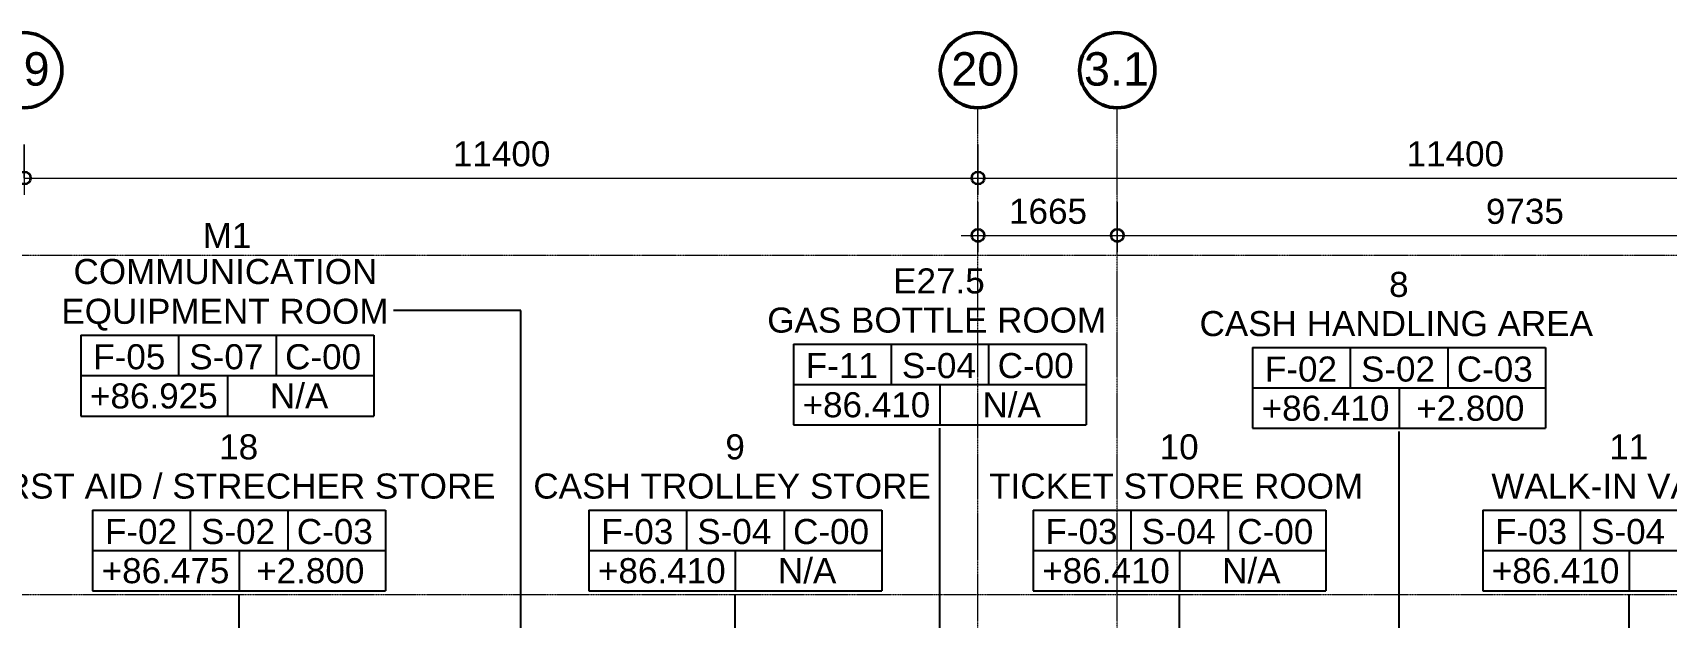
# Model space of a CAD drawing. Header units: millimetres. Extents: x -726048 to -647426, y -20687 to 18995.
# Drawn here: x -710382 to -690854, y 11923 to 18921 of the extents above; entities that cross this region are included whole.
import ezdxf

# ---------------------------------------------------------------- set-up
doc = ezdxf.new("R2010")
doc.units = ezdxf.units.MM
doc.linetypes.add('DPA_Grid _ Level 100', pattern=[10, 5.5, -1.6, 1.3, -1.6])
for name, color, linetype, lineweight in [('A-ANNO-DIMS', 1, 'Continuous', 9), ('A-ANNO-DIMS-100', 1, 'Continuous', 9), ('A-ROOM-IDEN', 3, 'Continuous', 25), ('A-ROOM-LINE', 3, 'Continuous', 25), ('S-GRID', 251, 'Continuous', 9), ('S-GRID-IDEN', 3, 'Continuous', 50)]:
    doc.layers.add(name, color=color, linetype=linetype, lineweight=lineweight)
doc.styles.add('Arial', font='arial.ttf', dxfattribs={"height": 400})
doc.styles.add('Arial_2', font='arial.ttf', dxfattribs={"height": 300})
doc.dimstyles.new('DPA-DIM-3_0_C-C', dxfattribs={"dimscale": 304.8, "dimtxt": 306.07782, "dimasz": 0.492126, "dimexe": 0.656168, "dimexo": 0.0625, "dimgap": 0.164042, "dimtad": 1, "dimdec": 0, "dimzin": 0, "dimdsep": 46, "dimtxsty": 'Arial_2', "dimblk1": 'DOTBLANK', "dimblk2": 'DOTBLANK', "dimsah": 1, "dimcen": 0.09, "dimdle": 0.656168, "dimadec": 8, "dimazin": 0, "dimtfac": 1, "dimtdec": 4, "dimtix": 1, "dimtmove": 0, "dimatfit": 3, "dimfxl": 1.312336, "dimfxlon": 1, "dimtvp": 1, "dimtolj": 1, "dimtzin": 0, "dimarcsym": 2})

# ---------------------------------------------------------------- blocks, each defined once
blk = doc.blocks.new('Grid - 100 Scale-2291345-4253-01 ENLARGED CONCOURSE LEVEL - REFLECTED CEILING PLAN - SHEET 4')
at = {"layer": 'S-GRID-IDEN'}
blk.add_circle((0, 0), 4.5, dxfattribs=at)
blk = doc.blocks.new('DIMBLOCK2-4253-01 ENLARGED CONCOURSE LEVEL - REFLECTED CEILING PLAN - SHEET 4')
at = {"layer": 'A-ANNO-DIMS-100', "transparency": 16777216}
for p, q in [((-710482, 17581), (-710482, 16981)), ((-710482, 17181), (-710482, 17581)), ((-699082, 17581), (-699082, 16981)), ((-699082, 17181), (-699082, 17581)), ((-710482, 17181), (-699082, 17181))]:
    blk.add_line(p, q, dxfattribs=at)
at = {"layer": 'A-ANNO-DIMS-100', "lineweight": 35, "transparency": 16777216}
for centre in [(-710482, 17181), (-699082, 17181)]:
    blk.add_circle(centre, 75, dxfattribs=at)
at = {"layer": 'A-ANNO-DIMS-100', "color": 0, "transparency": 16777216, "insert": (-705359, 17621), "char_height": 300, "width": 1384.41, "attachment_point": 1, "line_spacing_factor": 0.941778, "style": 'Arial_2'}
blk.add_mtext('11400', dxfattribs=at)
blk = doc.blocks.new('_DotBlank')
at = {"color": 0, "linetype": 'ByBlock', "lineweight": -2}
blk.add_line((-0.5, 0), (-1, 0), dxfattribs=at)
blk.add_circle((0, 0), 0.5, dxfattribs=at)
blk = doc.blocks.new('DIMBLOCK3-4253-01 ENLARGED CONCOURSE LEVEL - REFLECTED CEILING PLAN - SHEET 4')
at = {"layer": 'A-ANNO-DIMS-100', "transparency": 16777216}
for p, q in [((-699082, 17581), (-699082, 16981)), ((-699082, 17181), (-699082, 17581)), ((-687682, 17581), (-687682, 16981)), ((-687682, 17181), (-687682, 17581)), ((-699082, 17181), (-687682, 17181))]:
    blk.add_line(p, q, dxfattribs=at)
at = {"layer": 'A-ANNO-DIMS-100', "lineweight": 35, "transparency": 16777216}
for centre in [(-699082, 17181), (-687682, 17181)]:
    blk.add_circle(centre, 75, dxfattribs=at)
at = {"layer": 'A-ANNO-DIMS-100', "color": 0, "transparency": 16777216, "insert": (-693959, 17621), "char_height": 300, "width": 1384.41, "attachment_point": 1, "line_spacing_factor": 0.941778, "style": 'Arial_2'}
blk.add_mtext('11400', dxfattribs=at)
blk = doc.blocks.new('DPA_Room Tag Box - Standard-4486259-4253-01 ENLARGED CONCOURSE LEVEL - REFLECTED CEILING PLAN - SHEET 4')
at = {"layer": 'A-ROOM-LINE'}
for p, q in [((-17.5, -2.94), (-17.5, -12.6)), ((-17.5, -2.94), (17.5, -2.94)), ((-5.83, -2.94), (-5.83, -7.77)), ((5.83, -2.94), (5.83, -7.77)), ((17.5, -2.94), (17.5, -12.6)), ((-17.5, -7.77), (17.5, -7.77)), ((0, -7.77), (0, -12.6)), ((-17.5, -12.6), (17.5, -12.6))]:
    blk.add_line(p, q, dxfattribs=at)
blk = doc.blocks.new('DPA_Room Tag Box _Longer_ - Standard-4486008-4253-01 ENLARGED CONCOURSE LEVEL - REFLECTED CEILING PLAN - SHEET 4')
at = {"layer": 'A-ROOM-LINE'}
for p, q in [((-17.5, -2.98), (-17.5, -12.65)), ((-17.5, -2.98), (17.5, -2.98)), ((-5.83, -2.98), (-5.83, -7.81)), ((5.83, -2.98), (5.83, -7.81)), ((17.5, -2.98), (17.5, -12.65)), ((-17.5, -7.81), (17.5, -7.81)), ((0, -7.81), (0, -12.65)), ((-17.5, -12.65), (17.5, -12.65))]:
    blk.add_line(p, q, dxfattribs=at)
blk = doc.blocks.new('DIMBLOCK90-4253-01 ENLARGED CONCOURSE LEVEL - REFLECTED CEILING PLAN - SHEET 4')
at = {"layer": 'A-ANNO-DIMS-100', "transparency": 16777216}
for p, q in [((-699082, 16894), (-699082, 16294)), ((-699082, 16494), (-699082, 16894)), ((-697417, 16894), (-697417, 16294)), ((-697417, 16494), (-697417, 16894)), ((-699282, 16494), (-697217, 16494))]:
    blk.add_line(p, q, dxfattribs=at)
at = {"layer": 'A-ANNO-DIMS-100', "lineweight": 35, "transparency": 16777216}
for centre in [(-699082, 16494), (-697417, 16494)]:
    blk.add_circle(centre, 75, dxfattribs=at)
at = {"layer": 'A-ANNO-DIMS-100', "color": 0, "transparency": 16777216, "insert": (-698711, 16933), "char_height": 300, "width": 1107.53, "attachment_point": 1, "line_spacing_factor": 0.941778, "style": 'Arial_2'}
blk.add_mtext('1665', dxfattribs=at)
blk = doc.blocks.new('DIMBLOCK91-4253-01 ENLARGED CONCOURSE LEVEL - REFLECTED CEILING PLAN - SHEET 4')
at = {"layer": 'A-ANNO-DIMS-100', "transparency": 16777216}
for p, q in [((-697417, 16894), (-697417, 16294)), ((-697417, 16494), (-697417, 16894)), ((-687682, 16894), (-687682, 16294)), ((-687682, 16494), (-687682, 16894)), ((-697617, 16494), (-687482, 16494))]:
    blk.add_line(p, q, dxfattribs=at)
at = {"layer": 'A-ANNO-DIMS-100', "lineweight": 35, "transparency": 16777216}
for centre in [(-697417, 16494), (-687682, 16494)]:
    blk.add_circle(centre, 75, dxfattribs=at)
at = {"layer": 'A-ANNO-DIMS-100', "color": 0, "transparency": 16777216, "insert": (-693011, 16933), "char_height": 300, "width": 1107.53, "attachment_point": 1, "line_spacing_factor": 0.941778, "style": 'Arial_2'}
blk.add_mtext('9735', dxfattribs=at)

msp = doc.modelspace()

# ---------------------------------------------------------------- linework, layer by layer
at = {"layer": 'A-ROOM-IDEN'}
for p, q in [((-704545, 15597.1), (-706070.5, 15597.1)), ((-704545, 2721.7), (-704545, 15597.1)), ((-699537.5, 5166.1), (-699537.5, 14187.2)), ((-694049.4, 2859), (-694049.4, 14145.7)), ((-707915.3, 3744), (-707915.3, 12201.3)), ((-701982.9, 3.5), (-701982.9, 12201.3)), ((-696672.9, 3203.8), (-696672.9, 12201.3)), ((-691299, -829), (-691299, 12201.3))]:
    msp.add_line(p, q, dxfattribs=at)
at = {"layer": 'S-GRID', "linetype": 'DPA_Grid _ Level 100'}
for p, q in [((-699082.4, -20129.6), (-699082.4, 18020.9)), ((-697417.4, -20129.6), (-697417.4, 18020.9)), ((-652322.4, 16252), (-724648.9, 16252)), ((-652322.4, 12194), (-724648.9, 12194))]:
    msp.add_line(p, q, dxfattribs=at)

# ---------------------------------------------------------------- block references
at = {"layer": 'A-ROOM-IDEN', "xscale": 99.99999999999993, "yscale": 99.99999999999993, "zscale": 99.99999999999993}
for name, p in [('DPA_Room Tag Box _Longer_ - Standard-4486008-4253-01 ENLARGED CONCOURSE LEVEL - REFLECTED CEILING PLAN - SHEET 4', (-708055, 15597.1)), ('DPA_Room Tag Box - Standard-4486259-4253-01 ENLARGED CONCOURSE LEVEL - REFLECTED CEILING PLAN - SHEET 4', (-699537.5, 15487.2)), ('DPA_Room Tag Box - Standard-4486259-4253-01 ENLARGED CONCOURSE LEVEL - REFLECTED CEILING PLAN - SHEET 4', (-694049.4, 15445.7)), ('DPA_Room Tag Box - Standard-4486259-4253-01 ENLARGED CONCOURSE LEVEL - REFLECTED CEILING PLAN - SHEET 4', (-707915.2, 13501.3)), ('DPA_Room Tag Box - Standard-4486259-4253-01 ENLARGED CONCOURSE LEVEL - REFLECTED CEILING PLAN - SHEET 4', (-701982.9, 13501.3)), ('DPA_Room Tag Box - Standard-4486259-4253-01 ENLARGED CONCOURSE LEVEL - REFLECTED CEILING PLAN - SHEET 4', (-696672.9, 13501.3)), ('DPA_Room Tag Box - Standard-4486259-4253-01 ENLARGED CONCOURSE LEVEL - REFLECTED CEILING PLAN - SHEET 4', (-691299, 13501.3))]:
    msp.add_blockref(name, p, dxfattribs=at)
at = {"layer": 'S-GRID-IDEN', "xscale": 99.99999999999993, "yscale": 99.99999999999993, "zscale": 99.99999999999993}
for p in [(-710482.4, 18470.9), (-699082.4, 18470.9), (-697417.4, 18470.9)]:
    msp.add_blockref('Grid - 100 Scale-2291345-4253-01 ENLARGED CONCOURSE LEVEL - REFLECTED CEILING PLAN - SHEET 4', p, dxfattribs=at)

# ---------------------------------------------------------------- texts
at = {"layer": 'A-ROOM-IDEN', "lineweight": 9, "char_height": 300, "attachment_point": 1, "style": 'Arial_2'}
for s, insert, width in [('M1', (-708349.1, 16642.9), 713.502), ('COMMUNICATION', (-709894, 16212.5), 4449.366), ('E27.5', (-700096.1, 16099.8), 1354.852), ('8', (-694168, 16058.3), 288.607), ('EQUIPMENT ROOM', (-710039.5, 15736.3), 4802.108), ('GAS BOTTLE ROOM', (-701601.5, 15630.9), 4994.513), ('CASH HANDLING AREA', (-696433.9, 15589.4), 5772.15), ('F-05', (-709657.6, 15192.2), 1058.227), ('S-07', (-708509.5, 15192.2), 1090.295), ('C-00', (-707364.4, 15192.2), 1114.346), ('F-11', (-701140.1, 15086.6), 1058.227), ('S-04', (-699992, 15086.6), 1090.295), ('C-00', (-698846.9, 15086.6), 1114.346), ('F-02', (-695652, 15045.1), 1058.227), ('S-02', (-694503.9, 15045.1), 1090.295), ('C-03', (-693358.8, 15045.1), 1114.346), ('+86.925', (-709696.7, 14723.5), 1883.966), ('N/A', (-707545.9, 14723.5), 857.806), ('+86.410', (-701179.2, 14617.9), 1883.966), ('N/A', (-699028.4, 14617.9), 857.806), ('+86.410', (-695691.1, 14576.4), 1883.966), ('+2.800', (-693844.3, 14576.4), 1595.358), ('18', (-708152.9, 14113.9), 577.215), ('9', (-702101.5, 14113.9), 288.607), ('10', (-696910.5, 14113.9), 577.215), ('11', (-691536.6, 14113.9), 577.215), ('FIRST AID / STRECHER STORE', (-711087.3, 13645), 7680.166), ('CASH TROLLEY STORE', (-704397.4, 13645), 5844.302), ('TICKET STORE ROOM', (-698948.4, 13645), 5507.593), ('WALK-IN VAULT', (-692946, 13645), 3984.387), ('F-02', (-709517.9, 13100.8), 1058.227), ('S-02', (-708369.7, 13100.8), 1090.295), ('C-03', (-707224.7, 13100.8), 1114.346), ('F-03', (-703585.6, 13100.8), 1058.227), ('S-04', (-702437.4, 13100.8), 1090.295), ('C-00', (-701292.3, 13100.8), 1114.346), ('F-03', (-698275.6, 13100.8), 1058.227), ('S-04', (-697127.4, 13100.8), 1090.295), ('C-00', (-695982.3, 13100.8), 1114.346), ('F-03', (-692901.6, 13100.8), 1058.227), ('S-04', (-691753.4, 13100.8), 1090.295), ('+86.475', (-709557, 12632), 1883.966), ('+2.800', (-707710.2, 12632), 1595.358), ('+86.410', (-703624.7, 12632), 1883.966), ('N/A', (-701473.8, 12632), 857.806), ('+86.410', (-698314.7, 12632), 1883.966), ('N/A', (-696163.8, 12632), 857.806), ('+86.410', (-692940.7, 12632), 1883.966)]:
    msp.add_mtext(s, dxfattribs=dict(at, insert=insert, width=width))
at = {"layer": 'S-GRID-IDEN', "lineweight": 9, "char_height": 400, "attachment_point": 1, "style": 'Arial'}
for s, insert, width in [('19', (-710801.2, 18686.8), 753.586), ('20', (-699401.2, 18686.8), 753.586), ('3.1', (-697815.2, 18686.8), 945.991)]:
    msp.add_mtext(s, dxfattribs=dict(at, insert=insert, width=width))

# ---------------------------------------------------------------- dimensions: what is measured, and where the dimension line sits
at = {"layer": 'A-ANNO-DIMS'}
for base, p1, p2, override, picture, middle in [((-699082.4, 17181.3), (-710482.4, 17581.3), (-699082.4, 17581.3), {"dimpost": '<>', "dimfxl": 11400}, 'DIMBLOCK2-4253-01 ENLARGED CONCOURSE LEVEL - REFLECTED CEILING PLAN - SHEET 4', (-704782.4, 17384.5)), ((-687682.4, 17181.3), (-699082.4, 17581.3), (-687682.4, 17581.3), {"dimpost": '<>', "dimfxl": 11400}, 'DIMBLOCK3-4253-01 ENLARGED CONCOURSE LEVEL - REFLECTED CEILING PLAN - SHEET 4', (-693382.4, 17384.5)), ((-697417.4, 16493.8), (-699082.4, 16893.8), (-697417.4, 16893.8), {"dimpost": '<>', "dimfxl": 1665}, 'DIMBLOCK90-4253-01 ENLARGED CONCOURSE LEVEL - REFLECTED CEILING PLAN - SHEET 4', (-698249.9, 16697)), ((-687682.4, 16493.8), (-697417.4, 16893.8), (-687682.4, 16893.8), {"dimpost": '<>', "dimfxl": 9735}, 'DIMBLOCK91-4253-01 ENLARGED CONCOURSE LEVEL - REFLECTED CEILING PLAN - SHEET 4', (-692549.9, 16697.1))]:
    dim = msp.add_linear_dim(base=base, p1=p1, p2=p2, dimstyle='DPA-DIM-3_0_C-C', override=override, dxfattribs=at)
    dim.commit()
    dim.dimension.update_dxf_attribs({"geometry": picture, "text_midpoint": middle})

doc.saveas('drawing.dxf')
